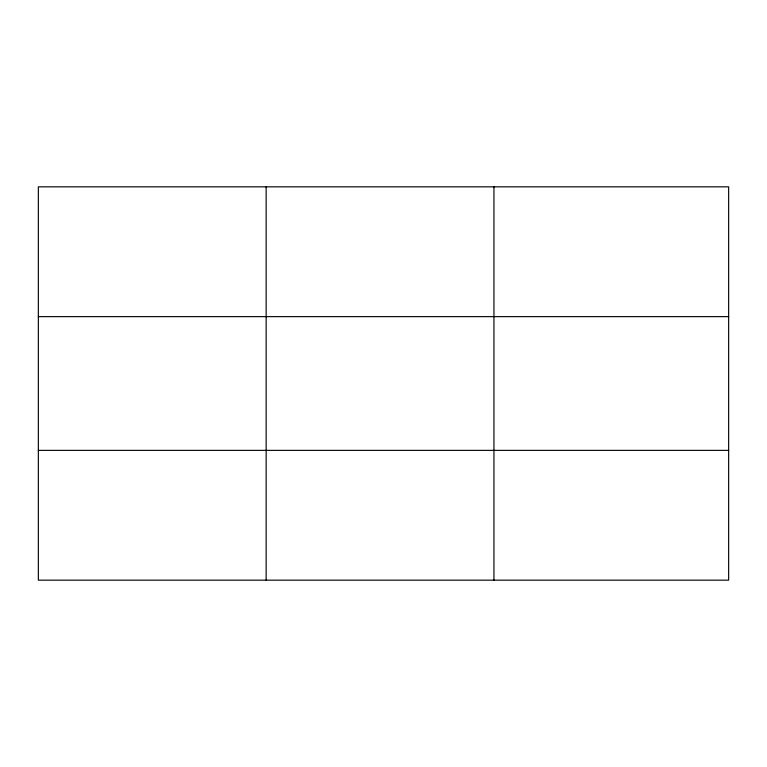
<?xml version="1.0" encoding="UTF-8"?>
<svg xmlns="http://www.w3.org/2000/svg" width="767" height="767" viewBox="0 0 767 767"><rect width="100%" height="100%" fill="white"/><g stroke="black" fill="none" stroke-linecap="round" stroke-linejoin="round"><path stroke-width="1.15" d="M266.149 580.159L266.149 186.841M493.948 580.159L493.948 186.841M728.65 316.637L728.65 186.841L38.35 186.841L38.35 580.159L728.65 580.159L728.65 316.637L38.35 316.637M38.35 450.363L728.65 450.363"/></g></svg>
